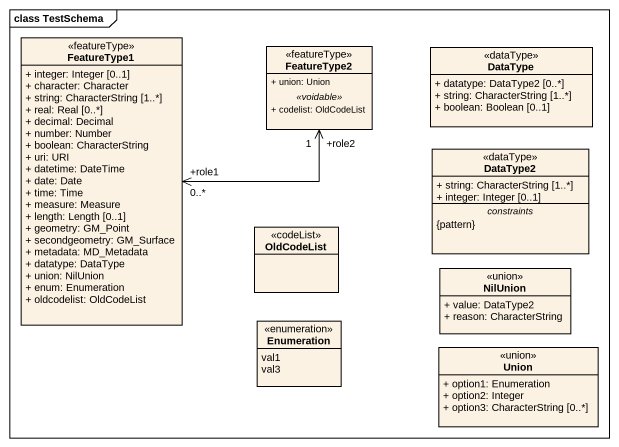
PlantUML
@startuml
mainframe class TestSchema
hide circle
hide empty members
skinparam classAttributeIconSize 0
class FeatureType1 <<featureType>> {
  + integer: Integer [0..1]
  + character: Character
  + string: CharacterString [1..*]
  + real: Real [0..*]
  + decimal: Decimal
  + number: Number
  + boolean: CharacterString
  + uri: URI
  + datetime: DateTime
  + date: Date
  + time: Time
  + measure: Measure
  + length: Length [0..1]
  + geometry: GM_Point
  + secondgeometry: GM_Surface
  + metadata: MD_Metadata
  + datatype: DataType
  + union: NilUnion
  + enum: Enumeration
  + oldcodelist: OldCodeList
}
class FeatureType2 <<featureType>> {
  + union: Union
  .. <<voidable>> ..
  + codelist: OldCodeList
}
class DataType <<dataType>> {
  + datatype: DataType2 [0..*]
  + string: CharacterString [1..*]
  + boolean: Boolean [0..1]
}
class DataType2 <<dataType>> {
  + string: CharacterString [1..*]
  + integer: Integer [0..1]
  -- constraints --
  {pattern}
}
class OldCodeList <<codeList>>
class NilUnion <<union>> {
  + value: DataType2
  + reason: CharacterString
}
enum Enumeration {
  val1
  val3
}
class Union <<union>> {
  + option1: Enumeration
  + option2: Integer
  + option3: CharacterString [0..*]
}
FeatureType1 "+role1\n0..*" <-right-> "+role2\n1" FeatureType2
@enduml
